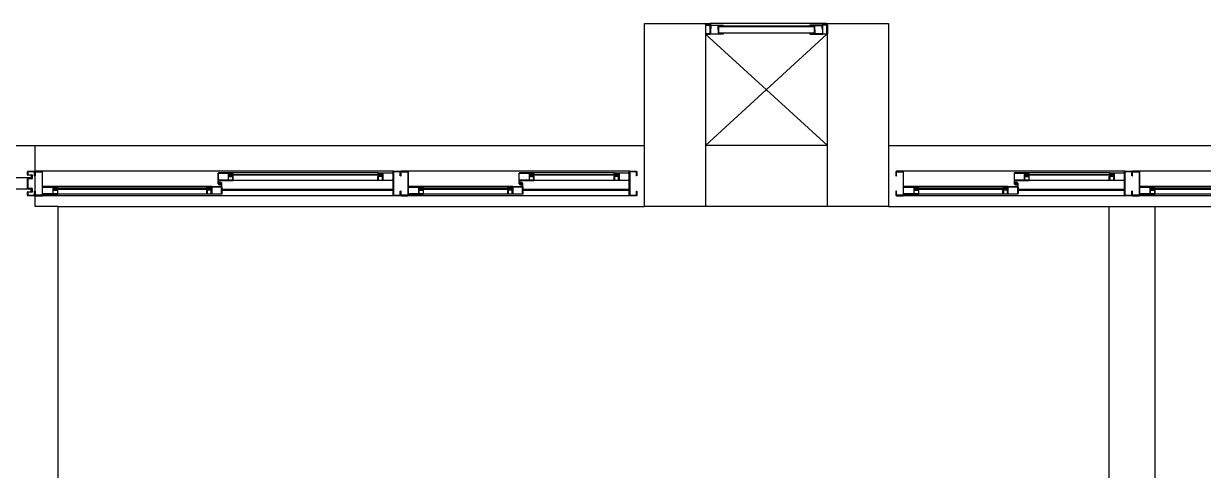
# Model space of a CAD drawing. Header units: millimetres. Extents: x 2801 to 3319, y 1187 to 1422.
# Drawn here: x 3135.912 to 3139.784, y 1282.133 to 1283.6 of the extents above; entities that cross this region are included whole.
import ezdxf

# ---------------------------------------------------------------- set-up
doc = ezdxf.new("R2010")
doc.units = ezdxf.units.MM
doc.linetypes.add('HIDDEN', pattern=[0.375, 0.25, -0.125])
for name, color, linetype in [('AR-ALV', 2, 'Continuous'), ('AR-ESQ', 1, 'Continuous'), ('AR-ESTC', 3, 'Continuous'), ('AR-PEITORIL', 1, 'Continuous'), ('AR-SHAFT', 1, 'Continuous'), ('DT-ESQ-BAGUETE-C', 2, 'Continuous'), ('DT-ESQ-BAGUETE-V', 1, 'Continuous'), ('DT-ESQ-CHAPA DOBRADA-V', 1, 'Continuous'), ('DT-ESQ-PERFIL CADEIRA-C', 2, 'Continuous'), ('DT-ESQ-PERFIL CADEIRA-V', 1, 'Continuous'), ('DT-ESQ-PERFIL U SIMPLES-C', 2, 'Continuous'), ('DT-ESQ-PERFIL U-C', 2, 'Continuous'), ('DT-ESQ-PERFIL U-V', 1, 'Continuous'), ('DT-ESQ-PROJ', 1, 'HIDDEN'), ('DT-ESQ-VENEZIANA-C', 2, 'Continuous'), ('DT-ESQ-VENEZIANA-V', 2, 'Continuous'), ('DT-ESQ-VIDRO-C', 2, 'Continuous')]:
    doc.layers.add(name, color=color, linetype=linetype)

# ---------------------------------------------------------------- blocks, each defined once
blk = doc.blocks.new('EF61-P')
at = {"layer": 'DT-ESQ-BAGUETE-C', "ltscale": 0.1}
for points in [[(4.301499999999749, -0.05499999999994998), (4.314999999999657, -0.05499999999994998), (4.3149999999996, -0.05349999999990018), (4.301999999999737, -0.05349999999998545, -0.4142135623716475), (4.301499999999749, -0.05299999999999727), (4.301499999999749, -0.04200000000022897, -0.4142135623717078), (4.301999999999737, -0.04150000000024079), (4.3149999999996, -0.04150000000015552), (4.314999999999657, -0.04000000000010573), (4.301499999999749, -0.04000000000004889, 0.4142135623830846), (4.29999999999967, -0.04150000000007026), (4.299999999999727, -0.0534999999999286, 0.4142135623709857)], [(4.797499999999388, -0.05499999999975103), (4.78399999999948, -0.05499999999975103), (4.783999999999537, -0.05349999999970123), (4.7969999999994, -0.0534999999997865, 0.4142135623716475), (4.797499999999388, -0.05299999999979832), (4.797499999999388, -0.04200000000003001, 0.4142135623717078), (4.7969999999994, -0.04150000000004184), (4.783999999999537, -0.04149999999995657), (4.78399999999948, -0.03999999999990678), (4.797499999999388, -0.03999999999984993, -0.4142135623830846), (4.798999999999467, -0.04149999999987131), (4.79899999999941, -0.05349999999972965, -0.4142135623709857)], [(5.076499999999669, -0.05499999999994998), (5.089999999999577, -0.05499999999994998), (5.08999999999952, -0.05349999999990018), (5.076999999999657, -0.05349999999998545, -0.4142135623716475), (5.076499999999669, -0.05299999999999727), (5.076499999999669, -0.04200000000022897, -0.4142135623717078), (5.076999999999657, -0.04150000000024079), (5.08999999999952, -0.04150000000015552), (5.089999999999577, -0.04000000000010573), (5.076499999999669, -0.04000000000004889, 0.4142135623830846), (5.074999999999591, -0.04150000000007026), (5.074999999999648, -0.0534999999999286, 0.4142135623709857)], [(4.448499999999342, -0.1000000000004206), (4.434999999999434, -0.1000000000004206), (4.434999999999491, -0.09850000000037085), (4.447999999999354, -0.09850000000045611, 0.4142135623716475), (4.448499999999342, -0.09800000000046794), (4.448499999999342, -0.08700000000069963, 0.4142135623717078), (4.447999999999354, -0.08650000000071145), (4.434999999999491, -0.08650000000062619), (4.434999999999434, -0.08500000000057639), (4.448499999999342, -0.08500000000051955, -0.4142135623830846), (4.44999999999942, -0.08650000000054092), (4.449999999999363, -0.09850000000039927, -0.4142135623709857)], [(4.71399999999943, -0.1000000000002501), (4.727499999999338, -0.1000000000002501), (4.727499999999281, -0.09850000000020032), (4.714499999999418, -0.09850000000028558, -0.4142135623716475), (4.71399999999943, -0.0980000000002974), (4.71399999999943, -0.0870000000005291, -0.4142135623717078), (4.714499999999418, -0.08650000000054092), (4.727499999999281, -0.08650000000045566), (4.727499999999338, -0.08500000000040586), (4.71399999999943, -0.08500000000034902, 0.4142135623830846), (4.712499999999352, -0.08650000000037039), (4.712499999999409, -0.09850000000022874, 0.4142135623709857)]]:
    blk.add_lwpolyline(points, format="xyb", close=True, dxfattribs=at)
at = {"layer": 'DT-ESQ-BAGUETE-V', "ltscale": 0.1}
for p, q in [((3.809999999999434, -0.03999999999999204), (4.301499999999692, -0.03999999999996362)), ((4.797499999999332, -0.03999999999999204), (5.076499999999612, -0.03999999999996362)), ((4.448499999999399, -0.08500000000040586), (4.71399999999943, -0.0850000000003206))]:
    blk.add_line(p, q, dxfattribs=at)
at = {"layer": 'DT-ESQ-CHAPA DOBRADA-V', "ltscale": 0.1}
for p, q in [((4.399999999999409, -0.05199999999925353), (4.748999999999398, -0.05199999999925353)), ((4.399999999999409, -0.05499999999946681), (4.748999999999398, -0.05499999999946681))]:
    blk.add_line(p, q, dxfattribs=at)
at = {"layer": 'DT-ESQ-PERFIL CADEIRA-C', "ltscale": 0.1}
for p, q in [((4.349999999999682, -0.06349999999991951), (4.301499999999692, -0.06349999999986267)), ((4.750999999999465, -0.06349999999963529), (4.797499999999388, -0.06349999999960687)), ((5.124999999999602, -0.06349999999991951), (5.076499999999612, -0.06349999999986267)), ((4.399999999999409, -0.1085000000003902), (4.448499999999399, -0.1085000000003333)), ((4.760499999999354, -0.1085000000001344), (4.71399999999943, -0.108500000000106))]:
    blk.add_line(p, q, dxfattribs=at)
for points in [[(4.301499999999805, -0.06499999999999773), (4.349999999999682, -0.06499999999991246), (4.349999999999739, -0.06349999999991951), (4.314999999999657, -0.06349999999989109, 0.1989119109648737), (4.316060658308743, -0.06306066203433147, 0.1989128237963688), (4.316499999999678, -0.06199999999981287), (4.316499999999564, -0.04199999999997317, -0.4142135623730951), (4.316999999999553, -0.04149999999998499), (4.349999999999682, -0.04149999999987131), (4.349999999999739, -0.03999999999990678), (4.316499999999621, -0.04000000000002046, 0.414213562373095), (4.3149999999996, -0.04150000000007026), (4.314999999999657, -0.05349999999984334), (4.314999999999657, -0.05499999999992156), (4.3149999999996, -0.06199999999978445), (4.301499999999805, -0.06199999999978445, 1)], [(4.797499999999275, -0.06199999999952865, -0.9999999999999999), (4.797499999999275, -0.06499999999974193), (4.750999999999408, -0.06499999999965667, -0.414213562373095), (4.748999999999398, -0.06299999999964712), (4.748999999999398, -0.04199999999963211, -0.4142135623730951), (4.750999999999408, -0.03999999999965098), (4.782499999999402, -0.03999999999976467, -0.414213562356446), (4.78399999999948, -0.04149999999975762), (4.783999999999537, -0.06199999999952865)], [(4.784000007450118, -0.06349999999963529, -0.1989127454874683), (4.782939343552982, -0.0630606638966924, -0.1989132801944997), (4.782499999999402, -0.06199999999955708), (4.782499999999516, -0.04199999999971737, 0.4142135623730949), (4.781999999999528, -0.0414999999997292), (4.750999999999408, -0.04149999999964393, 0.4142135623730951), (4.75049999999942, -0.04199999999963211), (4.750499999999477, -0.06299999999964712, 0.414213562373095), (4.750999999999465, -0.06349999999963529)], [(5.076499999999726, -0.06499999999999773), (5.124999999999602, -0.06499999999991246), (5.124999999999659, -0.06349999999991951), (5.089999999999577, -0.06349999999989109, 0.1989119109648737), (5.091060658308663, -0.06306066203433147, 0.1989128237963688), (5.091499999999598, -0.06199999999981287), (5.091499999999485, -0.04199999999997317, -0.4142135623730951), (5.091999999999473, -0.04149999999998499), (5.124999999999602, -0.04149999999987131), (5.124999999999659, -0.03999999999990678), (5.091499999999542, -0.04000000000002046, 0.414213562373095), (5.08999999999952, -0.04150000000007026), (5.089999999999577, -0.05349999999984334), (5.089999999999577, -0.05499999999992156), (5.08999999999952, -0.06199999999978445), (5.076499999999726, -0.06199999999978445, 1)], [(4.448499999999285, -0.1100000000004684), (4.399999999999409, -0.1100000000003831), (4.399999999999352, -0.1085000000003902), (4.434999999999434, -0.1085000000003618, -0.1989119109648737), (4.433939341690348, -0.1080606620348021, -0.1989128237963688), (4.433499999999412, -0.1070000000002835), (4.433499999999526, -0.08700000000044383, 0.4142135623730951), (4.432999999999538, -0.08650000000045566), (4.399999999999409, -0.08650000000034197), (4.399999999999352, -0.08500000000037744), (4.433499999999469, -0.08500000000049113, -0.414213562373095), (4.434999999999491, -0.08650000000054092), (4.434999999999434, -0.098500000000314), (4.434999999999434, -0.1000000000003922), (4.434999999999491, -0.1070000000002551), (4.448499999999285, -0.1070000000002551, -1)], [(4.713999999999544, -0.1070000000000277, 0.9999999999999999), (4.713999999999544, -0.110000000000241), (4.760499999999411, -0.1100000000001558, 0.414213562373095), (4.76249999999942, -0.1080000000001462), (4.76249999999942, -0.0870000000001312, 0.4142135623730951), (4.760499999999411, -0.08500000000015007), (4.728999999999417, -0.08500000000026375, 0.414213562356446), (4.727499999999338, -0.0865000000002567), (4.727499999999281, -0.1070000000000277)], [(4.727499992548701, -0.1085000000001344, 0.1989127454874683), (4.728560656445836, -0.1080606638971915, 0.1989132801944997), (4.728999999999417, -0.1070000000000562), (4.728999999999303, -0.08700000000021646, -0.4142135623730949), (4.729499999999291, -0.08650000000022828), (4.760499999999411, -0.08650000000014302, -0.4142135623730951), (4.760999999999399, -0.0870000000001312), (4.760999999999342, -0.1080000000001462, -0.414213562373095), (4.760499999999354, -0.1085000000001344)]]:
    blk.add_lwpolyline(points, format="xyb", close=True, dxfattribs=at)
at = {"layer": 'DT-ESQ-PERFIL CADEIRA-V', "ltscale": 0.1}
for p, q in [((3.794999999999618, -0.06499999999979877), (4.301499999999805, -0.06499999999977035)), ((4.782499999999516, -0.06499999999979877), (5.076499999999726, -0.06499999999977035)), ((4.448499999999285, -0.1100000000004115), (4.713999999999544, -0.110000000000241))]:
    blk.add_line(p, q, dxfattribs=at)
at = {"layer": 'DT-ESQ-PERFIL U SIMPLES-C', "ltscale": 0.1}
for points in [[(4.750999999999294, -0.0769999999998845), (4.758999999999332, -0.07699999999994134), (4.758999999999332, -0.07549999999986312), (4.750999999999351, -0.07549999999986312, -0.4142135623730951), (4.750499999999363, -0.07499999999987494), (4.750499999999306, -0.06699999999995043, -0.4142135623730951), (4.750999999999294, -0.06649999999996226), (4.758999999999332, -0.06649999999990541), (4.758999999999332, -0.0649999999998272), (4.750999999999294, -0.06499999999994088, 0.4142135623647707), (4.748999999999342, -0.06699999999995043), (4.748999999999342, -0.07499999999993179, 0.4142135623522838)], [(4.760499999999411, -0.07299999999997908), (4.752499999999372, -0.07299999999992224), (4.752499999999372, -0.07450000000000045), (4.760499999999411, -0.07450000000000045, -0.4142135623730951), (4.760999999999399, -0.07499999999998863), (4.760999999999399, -0.08299999999991314, -0.4142135623730951), (4.760499999999411, -0.08349999999990132), (4.752499999999372, -0.08349999999995816), (4.752499999999372, -0.08500000000003638), (4.760499999999411, -0.08499999999992269, 0.4142135623647707), (4.762499999999363, -0.08299999999991314), (4.762499999999363, -0.07499999999993179, 0.4142135623522838)]]:
    blk.add_lwpolyline(points, format="xyb", close=True, dxfattribs=at)
at = {"layer": 'DT-ESQ-PERFIL U-C', "ltscale": 0.1}
for points in [[(4.374999999999659, -0.0364999999999327, 0.4142135623619956), (4.373499999999638, -0.03499999999996817), (4.351499999999703, -0.03500000000002501, 0.4142135623730952), (4.349999999999682, -0.03649999999998954), (4.349999999999682, -0.1134999999999309, 0.414213562373095), (4.351499999999703, -0.1149999999999523), (4.373499999999524, -0.1149999999999523, 0.4142135623789993), (4.374999999999545, -0.1134999999999309), (4.374999999999545, -0.0999999999999659), (4.373499999999467, -0.1000000000000227), (4.373499999999467, -0.1130000000000564, -0.4142135623397971), (4.372999999999479, -0.1134999999999877), (4.351999999999634, -0.1134999999999877, -0.4142135623730951), (4.351499999999646, -0.1129999999999995), (4.351499999999589, -0.03699999999997772, -0.4142135623730951), (4.351999999999578, -0.03649999999998954), (4.372999999999479, -0.0364999999999327, -0.4142135623730951), (4.373499999999467, -0.03699999999992087), (4.373499999999524, -0.05000000000001137), (4.374999999999545, -0.05000000000001137)], [(4.374999999999432, -0.0364999999999327, -0.4142135623619956), (4.376499999999453, -0.03499999999996817), (4.398499999999387, -0.03500000000002501, -0.4142135623730952), (4.399999999999409, -0.03649999999998954), (4.399999999999409, -0.1134999999999309, -0.414213562373095), (4.398499999999387, -0.1149999999999523), (4.376499999999567, -0.1149999999999523, -0.4142135623789993), (4.374999999999545, -0.1134999999999309), (4.374999999999545, -0.0999999999999659), (4.376499999999623, -0.1000000000000227), (4.376499999999623, -0.1130000000000564, 0.4142135623397971), (4.376999999999612, -0.1134999999999877), (4.397999999999456, -0.1134999999999877, 0.4142135623730951), (4.398499999999444, -0.1129999999999995), (4.398499999999501, -0.03699999999997772, 0.4142135623730951), (4.397999999999513, -0.03649999999998954), (4.376999999999612, -0.0364999999999327, 0.4142135623730951), (4.376499999999623, -0.03699999999992087), (4.376499999999567, -0.05000000000001137), (4.374999999999545, -0.05000000000001137)], [(5.149999999999579, -0.0364999999999327, 0.4142135623619956), (5.148499999999558, -0.03499999999996817), (5.126499999999623, -0.03500000000002501, 0.4142135623730952), (5.124999999999602, -0.03649999999998954), (5.124999999999602, -0.1134999999999309, 0.414213562373095), (5.126499999999623, -0.1149999999999523), (5.148499999999444, -0.1149999999999523, 0.4142135623789993), (5.149999999999466, -0.1134999999999309), (5.149999999999466, -0.0999999999999659), (5.148499999999387, -0.1000000000000227), (5.148499999999387, -0.1130000000000564, -0.4142135623397971), (5.147999999999399, -0.1134999999999877), (5.126999999999555, -0.1134999999999877, -0.4142135623730951), (5.126499999999567, -0.1129999999999995), (5.12649999999951, -0.03699999999997772, -0.4142135623730951), (5.126999999999498, -0.03649999999998954), (5.147999999999399, -0.0364999999999327, -0.4142135623730951), (5.148499999999387, -0.03699999999992087), (5.148499999999444, -0.05000000000001137), (5.149999999999466, -0.05000000000001137)]]:
    blk.add_lwpolyline(points, format="xyb", close=True, dxfattribs=at)
at = {"layer": 'DT-ESQ-PERFIL U-V', "ltscale": 0.1}
for p, q in [((3.198499999999513, -0.03500000000002501), (4.351499999999703, -0.03500000000002501)), ((4.398499999999387, -0.03500000000002501), (5.126499999999623, -0.03500000000002501)), ((3.198499999999456, -0.1149999999999523), (4.351499999999703, -0.1149999999999523)), ((4.398499999999331, -0.1149999999999523), (5.126499999999623, -0.1149999999999523))]:
    blk.add_line(p, q, dxfattribs=at)
at = {"layer": 'DT-ESQ-VIDRO-C', "ltscale": 0.1}
for points in [[(4.312499999999602, -0.05999999999954753), (4.312499999999602, -0.05699999999950478), (3.798999999999637, -0.05699999999959005), (3.79899999999958, -0.05999999999963279)], [(5.087499999999523, -0.05999999999954753), (5.087499999999523, -0.05699999999950478), (4.786499999999535, -0.05699999999959005), (4.786499999999478, -0.05999999999963279)], [(4.437999999999477, -0.1050000000003593), (4.437999999999477, -0.1020000000003165), (4.724499999999352, -0.1020000000003733), (4.724499999999352, -0.1050000000004161)]]:
    blk.add_lwpolyline(points, close=True, dxfattribs=at)
blk = doc.blocks.new('EF66-P')
at = {"layer": 'DT-ESQ-BAGUETE-C', "ltscale": 0.1}
for points in [[(0.4224999999998431, -0.05499999999975103), (0.408999999999935, -0.05499999999975103), (0.4089999999999918, -0.05349999999970123), (0.4219999999998549, -0.0534999999997865, 0.4142135623716475), (0.4224999999998431, -0.05299999999979832), (0.4224999999998431, -0.04200000000003001, 0.4142135623717078), (0.4219999999998549, -0.04150000000004184), (0.4089999999999918, -0.04149999999995657), (0.408999999999935, -0.03999999999990678), (0.4224999999998431, -0.03999999999984993, -0.4142135623830846), (0.4239999999999213, -0.04149999999987131), (0.4239999999998645, -0.05349999999972965, -0.4142135623709857)], [(0.7015000000001237, -0.05499999999994998), (0.7150000000000318, -0.05499999999994998), (0.714999999999975, -0.05349999999990018), (0.7020000000001119, -0.05349999999998545, -0.4142135623716475), (0.7015000000001237, -0.05299999999999727), (0.7015000000001237, -0.04200000000022897, -0.4142135623717078), (0.7020000000001119, -0.04150000000024079), (0.714999999999975, -0.04150000000015552), (0.7150000000000318, -0.04000000000010573), (0.7015000000001237, -0.04000000000004889, 0.4142135623830846), (0.7000000000000455, -0.04150000000007026), (0.7000000000001023, -0.0534999999999286, 0.4142135623709857)], [(1.409999999999741, -0.05499999999975103), (1.396499999999833, -0.05499999999975103), (1.396499999999889, -0.05349999999970123), (1.409499999999753, -0.0534999999997865, 0.4142135623716475), (1.409999999999741, -0.05299999999979832), (1.409999999999741, -0.04200000000003001, 0.4142135623717078), (1.409499999999753, -0.04150000000004184), (1.396499999999889, -0.04149999999995657), (1.396499999999833, -0.03999999999990678), (1.409999999999741, -0.03999999999984993, -0.4142135623830846), (1.411499999999819, -0.04149999999987131), (1.411499999999762, -0.05349999999972965, -0.4142135623709857)], [(1.901499999999999, -0.05499999999994998), (1.914999999999907, -0.05499999999994998), (1.91499999999985, -0.05349999999990018), (1.901999999999987, -0.05349999999998545, -0.4142135623716475), (1.901499999999999, -0.05299999999999727), (1.901499999999999, -0.04200000000022897, -0.4142135623717078), (1.901999999999987, -0.04150000000024079), (1.91499999999985, -0.04150000000015552), (1.914999999999907, -0.04000000000010573), (1.901499999999999, -0.04000000000004889, 0.4142135623830846), (1.89999999999992, -0.04150000000007026), (1.899999999999977, -0.0534999999999286, 0.4142135623709857)], [(0.07349999999979673, -0.1000000000004206), (0.05999999999988859, -0.1000000000004206), (0.05999999999994543, -0.09850000000037085), (0.07299999999980855, -0.09850000000045611, 0.4142135623716475), (0.07349999999979673, -0.09800000000046794), (0.07349999999979673, -0.08700000000069963, 0.4142135623717078), (0.07299999999980855, -0.08650000000071145), (0.05999999999994543, -0.08650000000062619), (0.05999999999988859, -0.08500000000057639), (0.07349999999979673, -0.08500000000051955, -0.4142135623830846), (0.07499999999987494, -0.08650000000054092), (0.0749999999998181, -0.09850000000039927, -0.4142135623709857)], [(0.3389999999998849, -0.1000000000002501), (0.3524999999997931, -0.1000000000002501), (0.3524999999997362, -0.09850000000020032), (0.3394999999998731, -0.09850000000028558, -0.4142135623716475), (0.3389999999998849, -0.0980000000002974), (0.3389999999998849, -0.0870000000005291, -0.4142135623717078), (0.3394999999998731, -0.08650000000054092), (0.3524999999997362, -0.08650000000045566), (0.3524999999997931, -0.08500000000040586), (0.3389999999998849, -0.08500000000034902, 0.4142135623830846), (0.3374999999998067, -0.08650000000037039), (0.3374999999998636, -0.09850000000022874, 0.4142135623709857)], [(0.8484999999997171, -0.1000000000004206), (0.834999999999809, -0.1000000000004206), (0.8349999999998658, -0.09850000000037085), (0.847999999999729, -0.09850000000045611, 0.4142135623716475), (0.8484999999997171, -0.09800000000046794), (0.8484999999997171, -0.08700000000069963, 0.4142135623717078), (0.847999999999729, -0.08650000000071145), (0.8349999999998658, -0.08650000000062619), (0.834999999999809, -0.08500000000057639), (0.8484999999997171, -0.08500000000051955, -0.4142135623830846), (0.8499999999997954, -0.08650000000054092), (0.8499999999997385, -0.09850000000039927, -0.4142135623709857)], [(1.326499999999783, -0.1000000000002501), (1.339999999999691, -0.1000000000002501), (1.339999999999634, -0.09850000000020032), (1.326999999999771, -0.09850000000028558, -0.4142135623716475), (1.326499999999783, -0.0980000000002974), (1.326499999999783, -0.0870000000005291, -0.4142135623717078), (1.326999999999771, -0.08650000000054092), (1.339999999999634, -0.08650000000045566), (1.339999999999691, -0.08500000000040586), (1.326499999999783, -0.08500000000034902, 0.4142135623830846), (1.324999999999704, -0.08650000000037039), (1.324999999999761, -0.09850000000022874, 0.4142135623709857)]]:
    blk.add_lwpolyline(points, format="xyb", close=True, dxfattribs=at)
at = {"layer": 'DT-ESQ-BAGUETE-V', "ltscale": 0.1}
for p, q in [((0.4224999999997863, -0.03999999999999204), (0.7015000000000668, -0.03999999999996362)), ((1.409999999999684, -0.03999999999999204), (1.901499999999942, -0.03999999999996362)), ((0.07349999999985357, -0.08500000000040586), (0.3389999999998849, -0.0850000000003206)), ((0.848499999999774, -0.08500000000040586), (1.326499999999783, -0.0850000000003206))]:
    blk.add_line(p, q, dxfattribs=at)
at = {"layer": 'DT-ESQ-CHAPA DOBRADA-V', "ltscale": 0.1}
for p, q in [((0.02499999999986358, -0.05199999999925353), (0.3739999999998531, -0.05199999999925353)), ((0.02499999999986358, -0.05499999999946681), (0.3739999999998531, -0.05499999999946681)), ((0.799999999999784, -0.05199999999925353), (1.361499999999751, -0.05199999999925353)), ((0.799999999999784, -0.05499999999946681), (1.361499999999751, -0.05499999999946681))]:
    blk.add_line(p, q, dxfattribs=at)
at = {"layer": 'DT-ESQ-PERFIL CADEIRA-C', "ltscale": 0.1}
for p, q in [((0.3759999999999195, -0.06349999999963529), (0.4224999999998431, -0.06349999999960687)), ((0.7500000000000568, -0.06349999999991951), (0.7015000000000668, -0.06349999999986267)), ((1.363499999999817, -0.06349999999963529), (1.409999999999741, -0.06349999999960687)), ((1.949999999999932, -0.06349999999991951), (1.901499999999942, -0.06349999999986267)), ((0.02499999999986358, -0.1085000000003902), (0.07349999999985357, -0.1085000000003333)), ((0.3854999999998086, -0.1085000000001344), (0.3389999999998849, -0.108500000000106)), ((0.799999999999784, -0.1085000000003902), (0.848499999999774, -0.1085000000003333)), ((1.372999999999706, -0.1085000000001344), (1.326499999999783, -0.108500000000106))]:
    blk.add_line(p, q, dxfattribs=at)
for points in [[(0.4224999999997294, -0.06199999999952865, -0.9999999999999999), (0.4224999999997294, -0.06499999999974193), (0.3759999999998627, -0.06499999999965667, -0.414213562373095), (0.3739999999998531, -0.06299999999964712), (0.3739999999998531, -0.04199999999963211, -0.4142135623730951), (0.3759999999998627, -0.03999999999965098), (0.4074999999998568, -0.03999999999976467, -0.414213562356446), (0.408999999999935, -0.04149999999975762), (0.4089999999999918, -0.06199999999952865)], [(0.4090000074505724, -0.06349999999963529, -0.1989127454874683), (0.4079393435534371, -0.0630606638966924, -0.1989132801944997), (0.4074999999998568, -0.06199999999955708), (0.4074999999999704, -0.04199999999971737, 0.4142135623730949), (0.4069999999999823, -0.0414999999997292), (0.3759999999998627, -0.04149999999964393, 0.4142135623730951), (0.3754999999998745, -0.04199999999963211), (0.3754999999999313, -0.06299999999964712, 0.414213562373095), (0.3759999999999195, -0.06349999999963529)], [(0.7015000000001805, -0.06499999999999773), (0.7500000000000568, -0.06499999999991246), (0.7500000000001137, -0.06349999999991951), (0.7150000000000318, -0.06349999999989109, 0.1989119109648737), (0.716060658309118, -0.06306066203433147, 0.1989128237963688), (0.7165000000000532, -0.06199999999981287), (0.7164999999999395, -0.04199999999997317, -0.4142135623730951), (0.7169999999999277, -0.04149999999998499), (0.7500000000000568, -0.04149999999987131), (0.7500000000001137, -0.03999999999990678), (0.7164999999999964, -0.04000000000002046, 0.414213562373095), (0.714999999999975, -0.04150000000007026), (0.7150000000000318, -0.05349999999984334), (0.7150000000000318, -0.05499999999992156), (0.714999999999975, -0.06199999999978445), (0.7015000000001805, -0.06199999999978445, 1)], [(1.409999999999627, -0.06199999999952865, -0.9999999999999999), (1.409999999999627, -0.06499999999974193), (1.36349999999976, -0.06499999999965667, -0.414213562373095), (1.361499999999751, -0.06299999999964712), (1.361499999999751, -0.04199999999963211, -0.4142135623730951), (1.36349999999976, -0.03999999999965098), (1.394999999999754, -0.03999999999976467, -0.414213562356446), (1.396499999999833, -0.04149999999975762), (1.396499999999889, -0.06199999999952865)], [(1.39650000745047, -0.06349999999963529, -0.1989127454874683), (1.395439343553335, -0.0630606638966924, -0.1989132801944997), (1.394999999999754, -0.06199999999955708), (1.394999999999868, -0.04199999999971737, 0.4142135623730949), (1.39449999999988, -0.0414999999997292), (1.36349999999976, -0.04149999999964393, 0.4142135623730951), (1.362999999999772, -0.04199999999963211), (1.362999999999829, -0.06299999999964712, 0.414213562373095), (1.363499999999817, -0.06349999999963529)], [(1.901500000000055, -0.06499999999999773), (1.949999999999932, -0.06499999999991246), (1.949999999999989, -0.06349999999991951), (1.914999999999907, -0.06349999999989109, 0.1989119109648737), (1.916060658308993, -0.06306066203433147, 0.1989128237963688), (1.916499999999928, -0.06199999999981287), (1.916499999999814, -0.04199999999997317, -0.4142135623730951), (1.916999999999803, -0.04149999999998499), (1.949999999999932, -0.04149999999987131), (1.949999999999989, -0.03999999999990678), (1.916499999999871, -0.04000000000002046, 0.414213562373095), (1.91499999999985, -0.04150000000007026), (1.914999999999907, -0.05349999999984334), (1.914999999999907, -0.05499999999992156), (1.91499999999985, -0.06199999999978445), (1.901500000000055, -0.06199999999978445, 1)], [(0.07349999999973988, -0.1100000000004684), (0.02499999999986358, -0.1100000000003831), (0.02499999999980673, -0.1085000000003902), (0.05999999999988859, -0.1085000000003618, -0.1989119109648737), (0.05893934169080239, -0.1080606620348021, -0.1989128237963688), (0.05849999999986721, -0.1070000000002835), (0.0584999999999809, -0.08700000000044383, 0.4142135623730951), (0.05799999999999272, -0.08650000000045566), (0.02499999999986358, -0.08650000000034197), (0.02499999999980673, -0.08500000000037744), (0.05849999999992406, -0.08500000000049113, -0.414213562373095), (0.05999999999994543, -0.08650000000054092), (0.05999999999988859, -0.098500000000314), (0.05999999999988859, -0.1000000000003922), (0.05999999999994543, -0.1070000000002551), (0.07349999999973988, -0.1070000000002551, -1)], [(0.3389999999999986, -0.1070000000000277, 0.9999999999999999), (0.3389999999999986, -0.110000000000241), (0.3854999999998654, -0.1100000000001558, 0.414213562373095), (0.3874999999998749, -0.1080000000001462), (0.3874999999998749, -0.0870000000001312, 0.4142135623730951), (0.3854999999998654, -0.08500000000015007), (0.3539999999998713, -0.08500000000026375, 0.414213562356446), (0.3524999999997931, -0.0865000000002567), (0.3524999999997362, -0.1070000000000277)], [(0.3524999925491556, -0.1085000000001344, 0.1989127454874683), (0.353560656446291, -0.1080606638971915, 0.1989132801944997), (0.3539999999998713, -0.1070000000000562), (0.3539999999997576, -0.08700000000021646, -0.4142135623730949), (0.3544999999997458, -0.08650000000022828), (0.3854999999998654, -0.08650000000014302, -0.4142135623730951), (0.3859999999998536, -0.0870000000001312), (0.3859999999997967, -0.1080000000001462, -0.414213562373095), (0.3854999999998086, -0.1085000000001344)], [(0.8484999999996603, -0.1100000000004684), (0.799999999999784, -0.1100000000003831), (0.7999999999997272, -0.1085000000003902), (0.834999999999809, -0.1085000000003618, -0.1989119109648737), (0.8339393416907228, -0.1080606620348021, -0.1989128237963688), (0.8334999999997876, -0.1070000000002835), (0.8334999999999013, -0.08700000000044383, 0.4142135623730951), (0.8329999999999131, -0.08650000000045566), (0.799999999999784, -0.08650000000034197), (0.7999999999997272, -0.08500000000037744), (0.8334999999998445, -0.08500000000049113, -0.414213562373095), (0.8349999999998658, -0.08650000000054092), (0.834999999999809, -0.098500000000314), (0.834999999999809, -0.1000000000003922), (0.8349999999998658, -0.1070000000002551), (0.8484999999996603, -0.1070000000002551, -1)], [(1.326499999999896, -0.1070000000000277, 0.9999999999999999), (1.326499999999896, -0.110000000000241), (1.372999999999763, -0.1100000000001558, 0.414213562373095), (1.374999999999773, -0.1080000000001462), (1.374999999999773, -0.0870000000001312, 0.4142135623730951), (1.372999999999763, -0.08500000000015007), (1.341499999999769, -0.08500000000026375, 0.414213562356446), (1.339999999999691, -0.0865000000002567), (1.339999999999634, -0.1070000000000277)], [(1.339999992549053, -0.1085000000001344, 0.1989127454874683), (1.341060656446189, -0.1080606638971915, 0.1989132801944997), (1.341499999999769, -0.1070000000000562), (1.341499999999655, -0.08700000000021646, -0.4142135623730949), (1.341999999999643, -0.08650000000022828), (1.372999999999763, -0.08650000000014302, -0.4142135623730951), (1.373499999999751, -0.0870000000001312), (1.373499999999694, -0.1080000000001462, -0.414213562373095), (1.372999999999706, -0.1085000000001344)]]:
    blk.add_lwpolyline(points, format="xyb", close=True, dxfattribs=at)
at = {"layer": 'DT-ESQ-PERFIL CADEIRA-V', "ltscale": 0.1}
for p, q in [((0.4074999999999704, -0.06499999999979877), (0.7015000000001805, -0.06499999999977035)), ((1.394999999999868, -0.06499999999979877), (1.901500000000055, -0.06499999999977035)), ((0.07349999999973988, -0.1100000000004115), (0.3389999999999986, -0.110000000000241)), ((0.8484999999996603, -0.1100000000004115), (1.326499999999896, -0.110000000000241))]:
    blk.add_line(p, q, dxfattribs=at)
at = {"layer": 'DT-ESQ-PERFIL U SIMPLES-C', "ltscale": 0.1}
for points in [[(0.375999999999749, -0.0769999999998845), (0.3839999999997872, -0.07699999999994134), (0.3839999999997872, -0.07549999999986312), (0.3759999999998058, -0.07549999999986312, -0.4142135623730951), (0.3754999999998176, -0.07499999999987494), (0.3754999999997608, -0.06699999999995043, -0.4142135623730951), (0.375999999999749, -0.06649999999996226), (0.3839999999997872, -0.06649999999990541), (0.3839999999997872, -0.0649999999998272), (0.375999999999749, -0.06499999999994088, 0.4142135623647707), (0.3739999999997963, -0.06699999999995043), (0.3739999999997963, -0.07499999999993179, 0.4142135623522838)], [(0.3854999999998654, -0.07299999999997908), (0.3774999999998272, -0.07299999999992224), (0.3774999999998272, -0.07450000000000045), (0.3854999999998654, -0.07450000000000045, -0.4142135623730951), (0.3859999999998536, -0.07499999999998863), (0.3859999999998536, -0.08299999999991314, -0.4142135623730951), (0.3854999999998654, -0.08349999999990132), (0.3774999999998272, -0.08349999999995816), (0.3774999999998272, -0.08500000000003638), (0.3854999999998654, -0.08499999999992269, 0.4142135623647707), (0.3874999999998181, -0.08299999999991314), (0.3874999999998181, -0.07499999999993179, 0.4142135623522838)], [(1.363499999999647, -0.0769999999998845), (1.371499999999685, -0.07699999999994134), (1.371499999999685, -0.07549999999986312), (1.363499999999704, -0.07549999999986312, -0.4142135623730951), (1.362999999999715, -0.07499999999987494), (1.362999999999658, -0.06699999999995043, -0.4142135623730951), (1.363499999999647, -0.06649999999996226), (1.371499999999685, -0.06649999999990541), (1.371499999999685, -0.0649999999998272), (1.363499999999647, -0.06499999999994088, 0.4142135623647707), (1.361499999999694, -0.06699999999995043), (1.361499999999694, -0.07499999999993179, 0.4142135623522838)], [(1.372999999999763, -0.07299999999997908), (1.364999999999725, -0.07299999999992224), (1.364999999999725, -0.07450000000000045), (1.372999999999763, -0.07450000000000045, -0.4142135623730951), (1.373499999999751, -0.07499999999998863), (1.373499999999751, -0.08299999999991314, -0.4142135623730951), (1.372999999999763, -0.08349999999990132), (1.364999999999725, -0.08349999999995816), (1.364999999999725, -0.08500000000003638), (1.372999999999763, -0.08499999999992269, 0.4142135623647707), (1.374999999999716, -0.08299999999991314), (1.374999999999716, -0.07499999999993179, 0.4142135623522838)]]:
    blk.add_lwpolyline(points, format="xyb", close=True, dxfattribs=at)
at = {"layer": 'DT-ESQ-PERFIL U-C', "ltscale": 0.1}
for points in [[(-1.13686837721616e-13, -0.0364999999999327, -0.4142135623619956), (0.001499999999907686, -0.03499999999996817), (0.0234999999998422, -0.03500000000002501, -0.4142135623730952), (0.02499999999986358, -0.03649999999998954), (0.02499999999986358, -0.1134999999999309, -0.414213562373095), (0.0234999999998422, -0.1149999999999523), (0.001500000000021373, -0.1149999999999523, -0.4142135623789993), (0, -0.1134999999999309), (0, -0.0999999999999659), (0.001500000000078217, -0.1000000000000227), (0.001500000000078217, -0.1130000000000564, 0.4142135623397971), (0.002000000000066393, -0.1134999999999877), (0.02299999999991087, -0.1134999999999877, 0.4142135623730951), (0.02349999999989905, -0.1129999999999995), (0.02349999999995589, -0.03699999999997772, 0.4142135623730951), (0.02299999999996771, -0.03649999999998954), (0.002000000000066393, -0.0364999999999327, 0.4142135623730951), (0.001500000000078217, -0.03699999999992087), (0.001500000000021373, -0.05000000000001137), (0, -0.05000000000001137)], [(0.7750000000000341, -0.0364999999999327, 0.4142135623619956), (0.7735000000000127, -0.03499999999996817), (0.7515000000000782, -0.03500000000002501, 0.4142135623730952), (0.7500000000000568, -0.03649999999998954), (0.7500000000000568, -0.1134999999999309, 0.414213562373095), (0.7515000000000782, -0.1149999999999523), (0.773499999999899, -0.1149999999999523, 0.4142135623789993), (0.7749999999999204, -0.1134999999999309), (0.7749999999999204, -0.0999999999999659), (0.7734999999998422, -0.1000000000000227), (0.7734999999998422, -0.1130000000000564, -0.4142135623397971), (0.772999999999854, -0.1134999999999877), (0.7520000000000095, -0.1134999999999877, -0.4142135623730951), (0.7515000000000214, -0.1129999999999995), (0.7514999999999645, -0.03699999999997772, -0.4142135623730951), (0.7519999999999527, -0.03649999999998954), (0.772999999999854, -0.0364999999999327, -0.4142135623730951), (0.7734999999998422, -0.03699999999992087), (0.773499999999899, -0.05000000000001137), (0.7749999999999204, -0.05000000000001137)], [(0.7749999999998067, -0.0364999999999327, -0.4142135623619956), (0.7764999999998281, -0.03499999999996817), (0.7984999999997626, -0.03500000000002501, -0.4142135623730952), (0.799999999999784, -0.03649999999998954), (0.799999999999784, -0.1134999999999309, -0.414213562373095), (0.7984999999997626, -0.1149999999999523), (0.7764999999999418, -0.1149999999999523, -0.4142135623789993), (0.7749999999999204, -0.1134999999999309), (0.7749999999999204, -0.0999999999999659), (0.7764999999999986, -0.1000000000000227), (0.7764999999999986, -0.1130000000000564, 0.4142135623397971), (0.7769999999999868, -0.1134999999999877), (0.7979999999998313, -0.1134999999999877, 0.4142135623730951), (0.7984999999998195, -0.1129999999999995), (0.7984999999998763, -0.03699999999997772, 0.4142135623730951), (0.7979999999998881, -0.03649999999998954), (0.7769999999999868, -0.0364999999999327, 0.4142135623730951), (0.7764999999999986, -0.03699999999992087), (0.7764999999999418, -0.05000000000001137), (0.7749999999999204, -0.05000000000001137)], [(1.974999999999909, -0.0364999999999327, 0.4142135623619956), (1.973499999999888, -0.03499999999996817), (1.951499999999953, -0.03500000000002501, 0.4142135623730952), (1.949999999999932, -0.03649999999998954), (1.949999999999932, -0.1134999999999309, 0.414213562373095), (1.951499999999953, -0.1149999999999523), (1.973499999999774, -0.1149999999999523, 0.4142135623789993), (1.974999999999795, -0.1134999999999309), (1.974999999999795, -0.0999999999999659), (1.973499999999717, -0.1000000000000227), (1.973499999999717, -0.1130000000000564, -0.4142135623397971), (1.972999999999729, -0.1134999999999877), (1.951999999999884, -0.1134999999999877, -0.4142135623730951), (1.951499999999896, -0.1129999999999995), (1.951499999999839, -0.03699999999997772, -0.4142135623730951), (1.951999999999828, -0.03649999999998954), (1.972999999999729, -0.0364999999999327, -0.4142135623730951), (1.973499999999717, -0.03699999999992087), (1.973499999999774, -0.05000000000001137), (1.974999999999795, -0.05000000000001137)]]:
    blk.add_lwpolyline(points, format="xyb", close=True, dxfattribs=at)
at = {"layer": 'DT-ESQ-PERFIL U-V', "ltscale": 0.1}
for p, q in [((0.0234999999998422, -0.03500000000002501), (0.7515000000000782, -0.03500000000002501)), ((0.7984999999997626, -0.03500000000002501), (1.951499999999953, -0.03500000000002501)), ((0.02349999999978536, -0.1149999999999523), (0.7515000000000782, -0.1149999999999523)), ((0.7984999999997058, -0.1149999999999523), (1.951499999999953, -0.1149999999999523))]:
    blk.add_line(p, q, dxfattribs=at)
at = {"layer": 'DT-ESQ-PROJ', "ltscale": 0.1}
blk.add_lwpolyline([(1.999999999999659, -0.1035000000009632), (1.999999999999716, -0.1134999999999309, -0.414213562373095), (1.998499999999694, -0.1149999999999523), (1.976499999999874, -0.1149999999998954, -0.414213562389744), (1.974999999999795, -0.1134999999999309), (1.974999999999795, -0.0999999999999659), (1.976499999999874, -0.1000000000000227), (1.97649999999993, -0.1129999999999995, 0.4142135623397968), (1.976999999999862, -0.1134999999999877), (1.997999999999763, -0.1134999999999309, 0.414213562373095), (1.998499999999694, -0.1129999999999995), (1.998499999999808, -0.1035000000008495), (1.985499999999604, -0.1035000000009063, -0.4142135623721699), (1.983999999999583, -0.1020000000008849), (1.983999999999696, -0.09200000000095088, -0.4142135623716471), (1.985499999999661, -0.09050000000087266), (1.998499999999751, -0.09050000000075897), (1.998499999999751, -0.05949999999916145), (1.985499999999661, -0.05949999999904776, -0.4142135623716471), (1.983999999999583, -0.05799999999908323), (1.983999999999583, -0.04799999999909232, -0.4142135623721699), (1.985499999999547, -0.04649999999912779), (1.998499999999694, -0.04649999999912779), (1.998499999999751, -0.03700000000003456, 0.414213562373095), (1.997999999999706, -0.03649999999998954), (1.976999999999919, -0.03650000000004638, 0.4142135623397968), (1.976499999999874, -0.03699999999992087), (1.976499999999874, -0.04999999999995453), (1.974999999999795, -0.05000000000001137), (1.974999999999795, -0.03650000000004638, -0.4142135623897441), (1.976499999999874, -0.03500000000008185), (1.998499999999694, -0.03500000000002501, -0.414213562373095), (1.999999999999716, -0.03650000000004638), (1.999999999999659, -0.04649999999901411, -0.414213562373095), (1.998499999999694, -0.04799999999903548), (1.985499999999661, -0.04799999999903548), (1.985499999999661, -0.05799999999902639), (1.998499999999694, -0.05799999999902639), (1.998499999999694, -0.05799999999902639, -0.414213562373095), (1.999999999999659, -0.05949999999899092), (1.999999999999659, -0.09050000000098635, -0.414213562373095), (1.998499999999694, -0.09200000000100772), (1.998499999999694, -0.09200000000095088), (1.985499999999661, -0.09200000000095088), (1.985499999999661, -0.1020000000009418), (1.998499999999694, -0.1020000000009986, -0.414213562373095)], format="xyb", close=True, dxfattribs=at)
for points in [[(3.162499999999909, -0.05599999999898841), (3.162499999999909, -0.04999999999895977), (1.987499999999727, -0.04999999999901661), (1.98749999999967, -0.05599999999904526)], [(3.162499999999909, -0.09400000000098885), (3.162499999999909, -0.1000000000010175), (1.987499999999727, -0.1000000000009607), (1.98749999999967, -0.094000000000932)]]:
    blk.add_lwpolyline(points, close=True, dxfattribs=at)
at = {"layer": 'DT-ESQ-VIDRO-C', "ltscale": 0.1}
for points in [[(0.7124999999999773, -0.05999999999954753), (0.7124999999999773, -0.05699999999950478), (0.4114999999999895, -0.05699999999959005), (0.4114999999999327, -0.05999999999963279)], [(1.912499999999852, -0.05999999999954753), (1.912499999999852, -0.05699999999950478), (1.398999999999887, -0.05699999999959005), (1.39899999999983, -0.05999999999963279)], [(0.06299999999993133, -0.1050000000003593), (0.06299999999993133, -0.1020000000003165), (0.3494999999998072, -0.1020000000003733), (0.3494999999998072, -0.1050000000004161)], [(0.8379999999998518, -0.1050000000003593), (0.8379999999998518, -0.1020000000003165), (1.336999999999705, -0.1020000000003733), (1.336999999999705, -0.1050000000004161)]]:
    blk.add_lwpolyline(points, close=True, dxfattribs=at)
blk = doc.blocks.new('EF01A-P')
at = {"layer": 'DT-ESQ-BAGUETE-C', "ltscale": 0.1}
for points in [[(0.001500000000021373, 0.03499999999996817), (0.01499999999992951, 0.03499999999996817), (0.01499999999987267, 0.03349999999991837), (0.00150000000013506, 0.03350000000000364), (0.00150000000013506, 0.005000000000364935), (0.01499999999987267, 0.005000000000251248), (0.01499999999992951, 0.003500000000201453), (0.001500000000021373, 0.00350000000014461, -0.4142135623830846), (-5.684341886080801e-14, 0.005000000000165983), (0, 0.03349999999994679, -0.4142135623709857)], [(0.3984999999997285, 0.03499999999993975), (0.3849999999998204, 0.03499999999993975), (0.3849999999998772, 0.03349999999988995), (0.3984999999996148, 0.03349999999997522), (0.3984999999996717, 0.005000000000336513), (0.3849999999999341, 0.005000000000222826), (0.3849999999998772, 0.003500000000173031), (0.3984999999997854, 0.003500000000116188, 0.4142135623830846), (0.3999999999998636, 0.005000000000137561), (0.3999999999997499, 0.03349999999991837, 0.4142135623709857)]]:
    blk.add_lwpolyline(points, format="xyb", close=True, dxfattribs=at)
at = {"layer": 'DT-ESQ-PERFIL CADEIRA-C', "ltscale": 0.1}
for points in [[(0.01000000000010459, 0.00150000000013506), (0.01000000000010459, 0.003000000000184855), (0.001500000000248747, 0.003000000000184855, 1), (0.001500000000248747, -2.842170943040401e-14), (0.01499999999987267, 0, 0.4142135623738624), (0.01649999999995089, 0.00150000000013506), (0.01649999999995089, 0.03349999999997522), (0.04299999999983584, 0.03350000000003206)], [(0.04299999999983584, 0.006500000000016826), (0.01799999999997226, 0.006500000000016826), (0.01799999999997226, 0.01650000000000773), (0.01649999999989404, 0.01650000000006457), (0.01649999999989404, 0.006500000000045247, 0.4142135623897442), (0.01799999999991542, 0.005000000000023874), (0.04299999999983584, 0.005000000000052296), (0.05649999999945976, 0.005000000000023874, 1), (0.05649999999945976, 0.00800000000023715), (0.04299999999977899, 0.00800000000023715), (0.04299999999983584, 0.02002929704647727), (0.04299999999977899, 0.03199999999981173), (0.05649999999945976, 0.03199999999981173, 1), (0.05649999999945976, 0.03500000000002501), (0.04299999999983584, 0.03499999999999659), (0.01649999999989404, 0.03499999999996817, 0.4142135623897442), (0.01499999999987267, 0.03349999999994679), (0.01499999999987267, 0.001500000000078217), (0.00150000000013506, 0.001500000000106638)], [(0.04149999999987131, 0.02002929704647727), (0.04149999999981446, 0.03199999999992542, -0.4142135623758921), (0.04299999999983584, 0.03349999999991837), (0.05649999999957345, 0.03349999999988995)], [(0.04149999999987131, 0.02002929704647727), (0.04149999999981446, 0.008000000000123464, 0.4142135623758921), (0.04299999999983584, 0.006500000000130512), (0.05649999999957345, 0.006500000000158934)], [(0.3569999999999709, 0.006499999999988404), (0.3819999999998345, 0.006499999999988404), (0.3819999999998345, 0.01649999999997931), (0.3834999999999127, 0.01650000000003615), (0.3834999999999127, 0.006500000000016826, -0.4142135623897442), (0.3819999999998913, 0.004999999999995453), (0.3569999999999709, 0.005000000000023874), (0.343500000000347, 0.004999999999995453, -1), (0.343500000000347, 0.008000000000208729), (0.3570000000000277, 0.008000000000208729), (0.3569999999999709, 0.02002929704644885), (0.3570000000000277, 0.03199999999978331), (0.343500000000347, 0.03199999999978331, -1), (0.343500000000347, 0.03499999999999659), (0.3569999999999709, 0.03499999999996817), (0.3834999999999127, 0.03499999999993975, -0.4142135623897442), (0.3849999999999341, 0.03349999999991837), (0.3849999999999341, 0.001500000000049795), (0.3984999999996717, 0.001500000000078217)], [(0.3584999999999354, 0.02002929704644885), (0.3584999999999923, 0.031999999999897, 0.4142135623758921), (0.3569999999999709, 0.03349999999988995), (0.3435000000002333, 0.03349999999986153)], [(0.3584999999999354, 0.02002929704644885), (0.3584999999999923, 0.008000000000095042, -0.4142135623758921), (0.3569999999999709, 0.006500000000102091), (0.3435000000002333, 0.006500000000130512)], [(0.3899999999997021, 0.001500000000106638), (0.3899999999997021, 0.003000000000156433), (0.398499999999558, 0.003000000000156433, -1), (0.398499999999558, -5.684341886080801e-14), (0.3849999999999341, -2.842170943040401e-14, -0.4142135623738624), (0.3834999999998558, 0.001500000000106638), (0.3834999999998558, 0.03349999999994679), (0.3569999999999709, 0.03350000000000364)]]:
    blk.add_lwpolyline(points, format="xyb", dxfattribs=at)
at = {"layer": 'DT-ESQ-PERFIL CADEIRA-V', "ltscale": 0.1}
blk.add_line((0.01499999999987267, 0), (0.3849999999999341, -2.842170943040401e-14), dxfattribs=at)
at = {"layer": 'DT-ESQ-VENEZIANA-C', "ltscale": 0.1}
for p, q in [((0.04299999999977899, 0.01050000000080331), (0.3569999999999709, 0.01050000000088858)), ((0.04299999999977899, 0.009000000000071395), (0.3569999999999709, 0.009000000000185082))]:
    blk.add_line(p, q, dxfattribs=at)
at = {"layer": 'DT-ESQ-VENEZIANA-V', "ltscale": 0.1}
blk.add_line((0.04299999999983584, 0.03100000000009118), (0.3570000000000277, 0.03100000000006276), dxfattribs=at)

msp = doc.modelspace()

# ---------------------------------------------------------------- linework, layer by layer
at = {"layer": 'AR-ALV'}
for p, q in [((3132.749910961186, 1283.199824475496), (3135.949910961155, 1283.199824475968)), ((3135.949910961185, 1282.999824475736), (3135.949910961155, 1283.199824475968)), ((3138.549910961186, 1283.199824475492), (3138.149910961185, 1283.199824475492)), ((3136.024910960713, 1282.999824475736), (3135.949910961185, 1282.999824475736)), ((3136.024910960713, 1282.999824475736), (3136.024910961177, 1279.549824478182)), ((3138.549910961186, 1282.999824475492), (3138.149910961185, 1282.999824475492)), ((3139.474910961392, 1282.999824475493), (3139.624910961391, 1282.999824475493)), ((3139.474910961391, 1281.874824475488), (3139.474910961392, 1282.999824475493)), ((3139.624910961391, 1281.874824475488), (3139.624910961391, 1282.999824475493))]:
    msp.add_line(p, q, dxfattribs=at)
at = {"layer": 'AR-ESTC'}
for points in [[(3137.949910961186, 1283.599824475492), (3138.149910961185, 1283.599824475492), (3138.149910961185, 1282.999824475492), (3137.949910961186, 1282.999824475492)], [(3138.549910961186, 1283.599824475492), (3138.749910961186, 1283.599824475492), (3138.749910961186, 1282.999824475492), (3138.549910961186, 1282.999824475492)]]:
    msp.add_lwpolyline(points, close=True, dxfattribs=at)
at = {"layer": 'AR-PEITORIL'}
for p, q in [((3135.949910961155, 1283.199824475492), (3137.949910961186, 1283.199824475492)), ((3138.749910961186, 1283.199824475492), (3143.949910961186, 1283.199824475492)), ((3136.024910960713, 1282.999824475492), (3137.949910961186, 1282.999824475492)), ((3138.749910961186, 1282.999824475492), (3143.949910961186, 1282.999824475492))]:
    msp.add_line(p, q, dxfattribs=at)
at = {"layer": 'AR-SHAFT'}
for p, q in [((3138.149910961185, 1283.199824475492), (3138.548410961186, 1283.564824475493)), ((3138.549910961186, 1283.199824475492), (3138.150350301014, 1283.565263815321))]:
    msp.add_line(p, q, dxfattribs=at)

# ---------------------------------------------------------------- block references
at = {"layer": 'AR-ESQ', "rotation": 180}
for name, p in [('EF01A-P', (3138.549910961186, 1283.599824475492)), ('EF66-P', (3137.924910961186, 1282.999824699005)), ('EF61-P', (3143.924910961186, 1282.999824475492))]:
    msp.add_blockref(name, p, dxfattribs=at)

doc.saveas('drawing.dxf')
